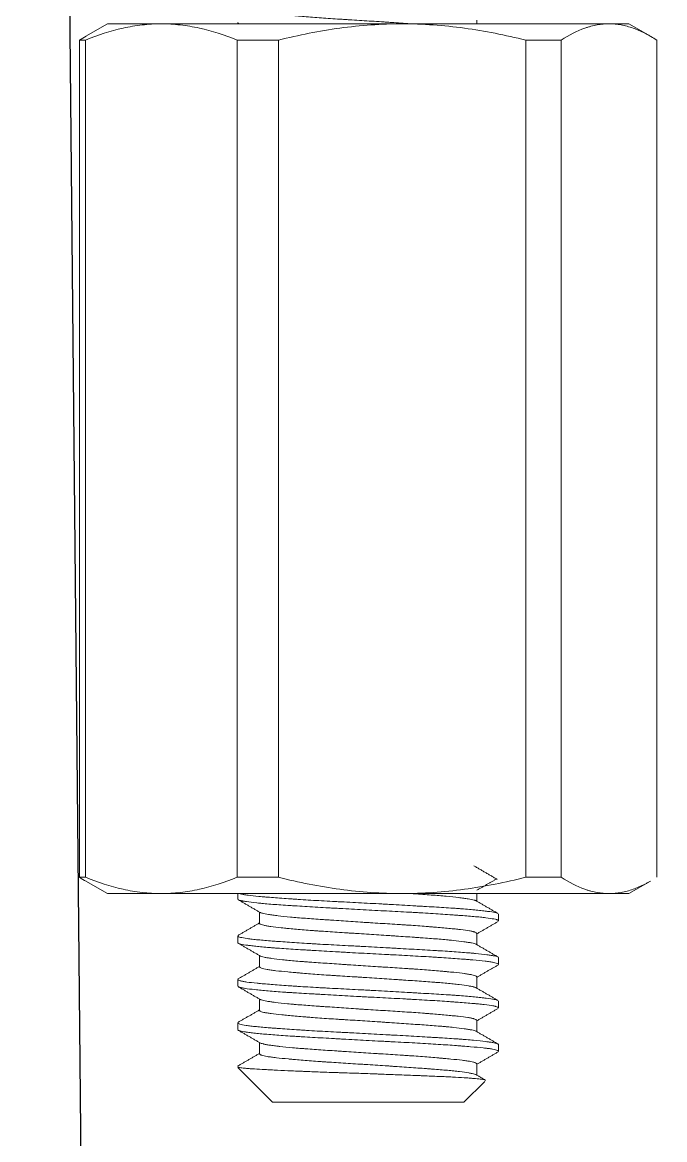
# Model space of a CAD drawing. Header units: millimetres. Extents: x 5401 to 6241, y 1473 to 2067.
# Drawn here: x 5780.63 to 5795.41, y 1649.58 to 1675.27 of the extents above; entities that cross this region are included whole.
import ezdxf

# ---------------------------------------------------------------- set-up
doc = ezdxf.new("R2010")
doc.units = ezdxf.units.MM
doc.layers.add('DIM', color=3, linetype='Continuous')
doc.styles.get("Standard").update_dxf_attribs({"font": 'arial.ttf'})
doc.dimstyles.new('사본 ISO-25', dxfattribs={"dimtxt": 7, "dimasz": 7, "dimexe": 2.1, "dimexo": 2.1, "dimgap": 2, "dimtad": 1, "dimtih": 1, "dimtoh": 1, "dimdec": 1, "dimdsep": 46, "dimtxsty": 'Standard', "dimcen": 0, "dimclrd": 3, "dimclre": 3, "dimclrt": 4, "dimazin": 2, "dimtp": 0.1, "dimtm": 0.1, "dimtfac": 0.714286, "dimtdec": 1, "dimtmove": 0, "dimatfit": 3, "dimfxl": 1, "dimarcsym": 0})

msp = doc.modelspace()

# ---------------------------------------------------------------- linework, layer by layer
at = {"color": 7, "linetype": 'Continuous', "lineweight": 18}
for p, q in [((5782.094, 1674.951), (5782.59, 1675.237)), ((5794.59, 1675.237), (5782.59, 1675.237)), ((5785.59, 1675.237), (5785.59, 1675.264)), ((5791.09, 1675.32), (5791.09, 1675.237)), ((5794.59, 1675.237), (5795.085, 1674.951)), ((5781.949, 1655.612), (5781.949, 1674.861)), ((5781.949, 1674.861), (5782.083, 1674.861)), ((5782.083, 1655.612), (5782.083, 1674.861)), ((5785.573, 1655.612), (5785.573, 1674.861)), ((5785.573, 1674.861), (5786.527, 1674.861)), ((5786.527, 1655.612), (5786.527, 1674.861)), ((5792.214, 1674.861), (5793.034, 1674.861)), ((5792.214, 1655.612), (5792.214, 1674.861)), ((5793.034, 1655.612), (5793.034, 1674.861)), ((5795.23, 1655.612), (5795.23, 1674.861)), ((5781.949, 1655.612), (5782.083, 1655.612)), ((5785.573, 1655.612), (5786.527, 1655.612)), ((5792.214, 1655.612), (5793.034, 1655.612)), ((5782.59, 1655.237), (5782.094, 1655.523)), ((5795.085, 1655.523), (5794.59, 1655.237)), ((5783.828, 1655.237), (5782.59, 1655.237)), ((5789.371, 1655.237), (5783.828, 1655.237)), ((5785.59, 1655.109), (5785.59, 1655.237)), ((5794.132, 1655.237), (5789.371, 1655.237)), ((5791.09, 1655.237), (5791.09, 1655.062)), ((5794.132, 1655.237), (5794.59, 1655.237)), ((5786.09, 1654.553), (5786.09, 1654.811)), ((5791.59, 1654.764), (5791.59, 1654.609)), ((5785.59, 1654.109), (5785.59, 1654.264)), ((5791.09, 1654.32), (5791.09, 1654.062)), ((5786.09, 1653.553), (5786.09, 1653.811)), ((5791.59, 1653.765), (5791.59, 1653.609)), ((5791.09, 1653.321), (5791.09, 1653.062)), ((5785.59, 1653.109), (5785.59, 1653.264)), ((5786.09, 1652.554), (5786.09, 1652.812)), ((5791.59, 1652.764), (5791.59, 1652.609)), ((5791.09, 1652.32), (5791.09, 1652.062)), ((5785.59, 1652.109), (5785.59, 1652.265)), ((5786.09, 1651.553), (5786.09, 1651.811)), ((5791.59, 1651.765), (5791.59, 1651.609)), ((5791.09, 1651.321), (5791.09, 1651.062)), ((5786.39, 1650.437), (5785.59, 1651.237)), ((5785.59, 1651.237), (5785.633, 1651.237)), ((5791.272, 1650.919), (5790.79, 1650.437)), ((5788.59, 1650.437), (5786.39, 1650.437)), ((5790.79, 1650.437), (5788.59, 1650.437))]:
    msp.add_line(p, q, dxfattribs=at)
for points, knots in [([(5789.6, 1675.236), (5789.585, 1675.237), (5789.571, 1675.238), (5789.417, 1675.248), (5789.273, 1675.258), (5789.087, 1675.271), (5789.049, 1675.273), (5788.974, 1675.278), (5788.936, 1675.281), (5788.823, 1675.288), (5788.747, 1675.293), (5788.52, 1675.308), (5788.369, 1675.317), (5788.18, 1675.329), (5788.142, 1675.331), (5788.067, 1675.336), (5788.03, 1675.338), (5787.92, 1675.345), (5787.774, 1675.355), (5787.634, 1675.364), (5787.495, 1675.374), (5787.427, 1675.379), (5787.227, 1675.394), (5787.103, 1675.404), (5786.929, 1675.419), (5786.873, 1675.424), (5786.792, 1675.431), (5786.766, 1675.433), (5786.715, 1675.438), (5786.69, 1675.441), (5786.568, 1675.452), (5786.482, 1675.461), (5786.371, 1675.476), (5786.329, 1675.481), (5786.291, 1675.487), (5786.276, 1675.49), (5786.269, 1675.491), (5786.248, 1675.495), (5786.235, 1675.497), (5786.174, 1675.51), (5786.138, 1675.52), (5786.105, 1675.535), (5786.098, 1675.54), (5786.092, 1675.546), (5786.092, 1675.547), (5786.09, 1675.55), (5786.09, 1675.551), (5786.09, 1675.552), (5786.09, 1675.553), (5786.09, 1675.553)], [0, 0, 0, 0, 0.009559, 0.009559, 0.101471, 0.101471, 0.124448, 0.124448, 0.147426, 0.147426, 0.193382, 0.193382, 0.285294, 0.285294, 0.308272, 0.308272, 0.33125, 0.33125, 0.377206, 0.423162, 0.423162, 0.469118, 0.469118, 0.561029, 0.561029, 0.606985, 0.606985, 0.629963, 0.629963, 0.652941, 0.652941, 0.744853, 0.744853, 0.790809, 0.802298, 0.802298, 0.813787, 0.813787, 0.836765, 0.836765, 0.928676, 0.928676, 0.974632, 0.974632, 0.986121, 0.986121, 0.99761, 0.99761, 1, 1, 1, 1]), ([(5782.083, 1674.861), (5782.371, 1674.979), (5782.66, 1675.074), (5783.096, 1675.17), (5783.242, 1675.195), (5783.534, 1675.228), (5783.681, 1675.237), (5783.828, 1675.237)], [0, 0, 0, 0, 0.5, 0.5, 0.75, 0.75, 1, 1, 1, 1]), ([(5783.828, 1675.237), (5783.974, 1675.237), (5784.121, 1675.228), (5784.415, 1675.195), (5784.562, 1675.17), (5784.999, 1675.073), (5785.287, 1674.979), (5785.573, 1674.861)], [0, 0, 0, 0, 0.25, 0.25, 0.5, 0.5, 1, 1, 1, 1]), ([(5785.634, 1675.236), (5785.62, 1675.241), (5785.598, 1675.251), (5785.59, 1675.26), (5785.59, 1675.265)], [0, 0, 0, 0, 0.483333, 1, 1, 1, 1]), ([(5786.527, 1674.861), (5786.996, 1674.979), (5787.467, 1675.074), (5788.177, 1675.17), (5788.415, 1675.195), (5788.891, 1675.228), (5789.131, 1675.237), (5789.371, 1675.237)], [0, 0, 0, 0, 0.5, 0.5, 0.75, 0.75, 1, 1, 1, 1]), ([(5789.371, 1675.237), (5789.609, 1675.237), (5789.848, 1675.228), (5790.327, 1675.195), (5790.566, 1675.17), (5791.278, 1675.073), (5791.748, 1674.979), (5792.214, 1674.861)], [0, 0, 0, 0, 0.25, 0.25, 0.5, 0.5, 1, 1, 1, 1]), ([(5794.132, 1675.237), (5794.04, 1675.237), (5793.948, 1675.228), (5793.809, 1675.203), (5793.763, 1675.193), (5793.693, 1675.174), (5793.67, 1675.168), (5793.624, 1675.153), (5793.416, 1675.084), (5793.212, 1674.978), (5793.034, 1674.861)], [0, 0, 0, 0, 0.25, 0.25, 0.375, 0.375, 0.4375, 0.4375, 0.5, 1, 1, 1, 1]), ([(5794.132, 1675.237), (5794.224, 1675.237), (5794.316, 1675.228), (5794.5, 1675.195), (5794.592, 1675.171), (5794.775, 1675.106), (5794.867, 1675.066), (5794.981, 1675.008), (5795.004, 1674.996), (5795.05, 1674.971), (5795.118, 1674.933), (5795.186, 1674.891), (5795.23, 1674.861)], [0, 0, 0, 0, 0.25, 0.25, 0.5, 0.5, 0.75, 0.75, 0.8125, 0.8125, 0.875, 1, 1, 1, 1]), ([(5782.083, 1655.612), (5782.371, 1655.494), (5782.66, 1655.4), (5783.096, 1655.303), (5783.242, 1655.278), (5783.534, 1655.245), (5783.681, 1655.237), (5783.828, 1655.237)], [0, 0, 0, 0, 0.5, 0.5, 0.75, 0.75, 1, 1, 1, 1]), ([(5783.828, 1655.237), (5783.974, 1655.237), (5784.121, 1655.245), (5784.415, 1655.279), (5784.562, 1655.303), (5784.999, 1655.4), (5785.287, 1655.495), (5785.573, 1655.612)], [0, 0, 0, 0, 0.25, 0.25, 0.5, 0.5, 1, 1, 1, 1]), ([(5786.527, 1655.612), (5786.996, 1655.494), (5787.467, 1655.4), (5788.177, 1655.303), (5788.415, 1655.278), (5788.891, 1655.245), (5789.131, 1655.237), (5789.371, 1655.237)], [0, 0, 0, 0, 0.5, 0.5, 0.75, 0.75, 1, 1, 1, 1]), ([(5789.371, 1655.237), (5789.609, 1655.237), (5789.848, 1655.245), (5790.327, 1655.279), (5790.566, 1655.303), (5791.278, 1655.4), (5791.748, 1655.495), (5792.214, 1655.612)], [0, 0, 0, 0, 0.25, 0.25, 0.5, 0.5, 1, 1, 1, 1]), ([(5794.132, 1655.237), (5794.04, 1655.237), (5793.948, 1655.245), (5793.809, 1655.27), (5793.763, 1655.281), (5793.693, 1655.299), (5793.67, 1655.306), (5793.624, 1655.32), (5793.416, 1655.389), (5793.212, 1655.496), (5793.034, 1655.612)], [0, 0, 0, 0, 0.25, 0.25, 0.375, 0.375, 0.4375, 0.4375, 0.5, 1, 1, 1, 1]), ([(5794.132, 1655.237), (5794.224, 1655.237), (5794.316, 1655.245), (5794.5, 1655.278), (5794.592, 1655.303), (5794.775, 1655.367), (5794.867, 1655.407), (5794.981, 1655.465), (5795.004, 1655.478), (5795.043, 1655.499), (5795.06, 1655.508), (5795.077, 1655.518)], [0, 0, 0, 0, 0.291365, 0.291365, 0.582729, 0.582729, 0.874094, 0.874094, 0.946935, 0.946935, 1, 1, 1, 1]), ([(5785.602, 1655.095), (5785.611, 1655.089), (5785.625, 1655.084), (5785.652, 1655.077), (5785.666, 1655.074), (5785.682, 1655.07), (5785.694, 1655.068), (5785.7, 1655.067), (5785.731, 1655.061), (5785.76, 1655.057), (5785.856, 1655.043), (5785.935, 1655.033), (5786.052, 1655.021), (5786.076, 1655.018), (5786.114, 1655.014), (5786.127, 1655.013), (5786.153, 1655.011), (5786.219, 1655.004), (5786.289, 1654.998), (5786.408, 1654.988), (5786.47, 1654.984), (5786.6, 1654.974), (5786.668, 1654.97), (5786.774, 1654.963), (5786.81, 1654.961), (5786.884, 1654.956), (5786.921, 1654.954), (5787.034, 1654.947), (5787.111, 1654.942), (5787.348, 1654.929), (5787.512, 1654.919), (5787.727, 1654.907), (5787.771, 1654.904), (5787.858, 1654.899), (5787.901, 1654.897), (5788.032, 1654.889), (5788.208, 1654.879), (5788.386, 1654.87), (5788.565, 1654.86), (5788.654, 1654.855), (5788.925, 1654.841), (5789.102, 1654.832), (5789.363, 1654.819), (5789.448, 1654.814), (5789.576, 1654.807), (5789.618, 1654.805), (5789.702, 1654.8), (5789.744, 1654.798), (5789.951, 1654.786), (5790.108, 1654.776), (5790.33, 1654.761), (5790.402, 1654.756), (5790.507, 1654.749), (5790.541, 1654.746), (5790.609, 1654.742), (5790.642, 1654.739), (5790.804, 1654.727), (5790.92, 1654.718), (5791.077, 1654.704), (5791.126, 1654.7), (5791.195, 1654.693), (5791.217, 1654.691), (5791.259, 1654.686), (5791.279, 1654.684), (5791.376, 1654.672), (5791.438, 1654.662), (5791.508, 1654.648), (5791.528, 1654.643), (5791.547, 1654.636), (5791.551, 1654.635), (5791.558, 1654.633), (5791.568, 1654.629), (5791.575, 1654.625), (5791.586, 1654.618), (5791.589, 1654.613), (5791.59, 1654.609)], [0, 0, 0, 0, 0.032895, 0.032895, 0.04758, 0.054922, 0.054922, 0.062265, 0.062265, 0.091635, 0.091635, 0.150376, 0.150376, 0.165061, 0.165061, 0.172404, 0.172404, 0.179746, 0.209116, 0.209116, 0.238487, 0.238487, 0.267857, 0.267857, 0.282542, 0.282542, 0.297227, 0.297227, 0.326598, 0.326598, 0.385338, 0.385338, 0.400023, 0.400023, 0.414709, 0.414709, 0.444079, 0.473449, 0.473449, 0.50282, 0.50282, 0.56156, 0.56156, 0.590931, 0.590931, 0.605616, 0.605616, 0.620301, 0.620301, 0.679041, 0.679041, 0.708412, 0.708412, 0.723097, 0.723097, 0.737782, 0.737782, 0.796523, 0.796523, 0.825893, 0.825893, 0.840578, 0.840578, 0.855263, 0.855263, 0.914004, 0.914004, 0.943374, 0.943374, 0.950717, 0.950717, 0.958059, 0.972745, 0.972745, 1, 1, 1, 1]), ([(5791.573, 1654.781), (5791.569, 1654.783), (5791.564, 1654.785), (5791.545, 1654.792), (5791.529, 1654.796), (5791.466, 1654.81), (5791.41, 1654.819), (5791.32, 1654.831), (5791.301, 1654.833), (5791.261, 1654.838), (5791.24, 1654.841), (5791.175, 1654.848), (5791.128, 1654.853), (5790.979, 1654.868), (5790.866, 1654.878), (5790.709, 1654.89), (5790.677, 1654.892), (5790.611, 1654.897), (5790.578, 1654.899), (5790.476, 1654.906), (5790.406, 1654.911), (5790.188, 1654.924), (5790.034, 1654.933), (5789.829, 1654.945), (5789.788, 1654.947), (5789.705, 1654.952), (5789.663, 1654.955), (5789.537, 1654.962), (5789.367, 1654.972), (5789.193, 1654.981), (5789.061, 1654.989), (5789.016, 1654.991), (5788.927, 1654.997), (5788.882, 1654.999), (5788.747, 1655.007), (5788.658, 1655.011), (5788.479, 1655.021), (5788.301, 1655.03), (5788.124, 1655.039), (5787.991, 1655.046), (5787.947, 1655.048), (5787.881, 1655.051), (5787.859, 1655.053), (5787.816, 1655.055), (5787.794, 1655.056), (5787.599, 1655.066), (5787.433, 1655.076), (5787.192, 1655.09), (5787.113, 1655.095), (5787.017, 1655.101), (5786.998, 1655.102), (5786.96, 1655.105), (5786.941, 1655.106), (5786.885, 1655.11), (5786.848, 1655.112), (5786.667, 1655.125), (5786.534, 1655.135), (5786.349, 1655.149), (5786.291, 1655.153), (5786.221, 1655.159), (5786.207, 1655.16), (5786.18, 1655.162), (5786.14, 1655.166), (5786.102, 1655.169), (5785.979, 1655.181), (5785.896, 1655.19), (5785.809, 1655.202), (5785.784, 1655.205), (5785.761, 1655.209), (5785.746, 1655.211), (5785.739, 1655.212), (5785.705, 1655.219), (5785.681, 1655.224), (5785.651, 1655.231), (5785.641, 1655.234), (5785.632, 1655.237)], [0, 0, 0, 0, 0.01325, 0.01325, 0.0445, 0.0445, 0.107, 0.107, 0.122625, 0.122625, 0.13825, 0.13825, 0.1695, 0.1695, 0.232, 0.232, 0.247625, 0.247625, 0.26325, 0.26325, 0.2945, 0.2945, 0.357, 0.357, 0.372625, 0.372625, 0.38825, 0.38825, 0.4195, 0.45075, 0.45075, 0.466375, 0.466375, 0.482, 0.482, 0.51325, 0.51325, 0.5445, 0.57575, 0.57575, 0.591375, 0.591375, 0.599187, 0.599187, 0.607, 0.607, 0.6695, 0.6695, 0.70075, 0.70075, 0.708562, 0.708562, 0.716375, 0.716375, 0.732, 0.732, 0.7945, 0.7945, 0.82575, 0.82575, 0.833562, 0.833562, 0.841375, 0.857, 0.857, 0.9195, 0.9195, 0.935125, 0.942938, 0.942938, 0.95075, 0.95075, 0.982, 0.982, 1, 1, 1, 1]), ([(5791.07, 1655.073), (5791.069, 1655.074), (5791.069, 1655.074), (5791.063, 1655.076), (5791.057, 1655.079), (5791.047, 1655.082), (5791.044, 1655.083), (5791.036, 1655.086), (5791.032, 1655.087), (5790.994, 1655.097), (5790.947, 1655.107), (5790.858, 1655.121), (5790.825, 1655.126), (5790.77, 1655.133), (5790.751, 1655.136), (5790.712, 1655.141), (5790.691, 1655.143), (5790.586, 1655.156), (5790.491, 1655.166), (5790.333, 1655.181), (5790.278, 1655.185), (5790.162, 1655.195), (5790.102, 1655.2), (5789.916, 1655.213), (5789.786, 1655.223), (5789.614, 1655.235), (5789.579, 1655.237), (5789.537, 1655.24), (5789.53, 1655.24), (5789.524, 1655.241)], [0, 0, 0, 0, 0.004806, 0.004806, 0.047732, 0.047732, 0.069195, 0.069195, 0.090658, 0.090658, 0.262362, 0.262362, 0.348213, 0.348213, 0.391139, 0.391139, 0.434065, 0.434065, 0.605769, 0.605769, 0.69162, 0.69162, 0.777472, 0.777472, 0.949176, 0.949176, 0.992102, 0.992102, 1, 1, 1, 1]), ([(5786.104, 1654.803), (5786.107, 1654.801), (5786.11, 1654.8), (5786.119, 1654.796), (5786.125, 1654.794), (5786.139, 1654.789), (5786.147, 1654.787), (5786.19, 1654.775), (5786.238, 1654.766), (5786.328, 1654.751), (5786.361, 1654.747), (5786.416, 1654.739), (5786.435, 1654.737), (5786.475, 1654.732), (5786.495, 1654.729), (5786.601, 1654.717), (5786.696, 1654.707), (5786.855, 1654.692), (5786.91, 1654.687), (5787.026, 1654.678), (5787.086, 1654.673), (5787.271, 1654.659), (5787.402, 1654.65), (5787.573, 1654.638), (5787.608, 1654.636), (5787.678, 1654.631), (5787.714, 1654.629), (5787.822, 1654.621), (5787.894, 1654.616), (5788.113, 1654.601), (5788.261, 1654.591), (5788.451, 1654.579), (5788.489, 1654.576), (5788.565, 1654.571), (5788.603, 1654.569), (5788.717, 1654.562), (5788.792, 1654.557), (5789.017, 1654.543), (5789.164, 1654.534), (5789.347, 1654.522), (5789.383, 1654.52), (5789.455, 1654.515), (5789.49, 1654.513), (5789.595, 1654.506), (5789.733, 1654.496), (5789.863, 1654.486), (5789.959, 1654.479), (5790.006, 1654.475), (5790.053, 1654.471), (5790.083, 1654.469), (5790.099, 1654.468), (5790.174, 1654.461), (5790.232, 1654.456), (5790.343, 1654.447), (5790.396, 1654.442), (5790.497, 1654.432), (5790.545, 1654.428), (5790.613, 1654.421), (5790.635, 1654.418), (5790.667, 1654.415), (5790.678, 1654.414), (5790.698, 1654.411), (5790.708, 1654.41), (5790.798, 1654.4), (5790.865, 1654.39), (5790.947, 1654.376), (5790.977, 1654.37), (5791.003, 1654.363), (5791.012, 1654.361), (5791.017, 1654.36), (5791.03, 1654.356), (5791.038, 1654.353), (5791.074, 1654.341), (5791.088, 1654.331), (5791.09, 1654.321), (5791.09, 1654.32), (5791.09, 1654.32)], [0, 0, 0, 0, 0.010297, 0.010297, 0.025264, 0.025264, 0.04023, 0.04023, 0.100096, 0.100096, 0.130029, 0.130029, 0.144995, 0.144995, 0.159962, 0.159962, 0.219828, 0.219828, 0.249761, 0.249761, 0.279694, 0.279694, 0.339559, 0.339559, 0.354526, 0.354526, 0.369492, 0.369492, 0.399425, 0.399425, 0.459291, 0.459291, 0.474258, 0.474258, 0.489224, 0.489224, 0.519157, 0.519157, 0.579023, 0.579023, 0.593989, 0.593989, 0.608956, 0.608956, 0.638889, 0.668822, 0.668822, 0.683788, 0.691271, 0.691271, 0.698755, 0.698755, 0.728688, 0.728688, 0.758621, 0.758621, 0.788553, 0.788553, 0.80352, 0.80352, 0.811003, 0.811003, 0.818486, 0.818486, 0.878352, 0.878352, 0.908285, 0.915768, 0.915768, 0.923252, 0.923252, 0.938218, 0.938218, 0.998084, 0.998084, 1, 1, 1, 1]), ([(5791.079, 1654.068), (5791.076, 1654.07), (5791.073, 1654.072), (5791.05, 1654.083), (5791.017, 1654.092), (5790.959, 1654.104), (5790.947, 1654.106), (5790.92, 1654.111), (5790.906, 1654.113), (5790.861, 1654.121), (5790.828, 1654.125), (5790.721, 1654.14), (5790.638, 1654.15), (5790.519, 1654.163), (5790.495, 1654.165), (5790.444, 1654.17), (5790.418, 1654.173), (5790.339, 1654.18), (5790.284, 1654.185), (5790.113, 1654.199), (5789.99, 1654.208), (5789.825, 1654.22), (5789.791, 1654.222), (5789.724, 1654.227), (5789.69, 1654.229), (5789.587, 1654.237), (5789.447, 1654.246), (5789.303, 1654.256), (5789.193, 1654.264), (5789.156, 1654.266), (5789.082, 1654.271), (5789.044, 1654.274), (5788.855, 1654.286), (5788.704, 1654.296), (5788.477, 1654.311), (5788.402, 1654.315), (5788.288, 1654.322), (5788.251, 1654.325), (5788.194, 1654.328), (5788.175, 1654.329), (5788.137, 1654.332), (5788.118, 1654.333), (5787.95, 1654.343), (5787.805, 1654.353), (5787.594, 1654.367), (5787.508, 1654.373), (5787.423, 1654.379), (5787.389, 1654.382), (5787.373, 1654.383), (5787.323, 1654.387), (5787.29, 1654.389), (5787.129, 1654.402), (5787.009, 1654.412), (5786.842, 1654.426), (5786.788, 1654.431), (5786.724, 1654.437), (5786.711, 1654.438), (5786.686, 1654.441), (5786.649, 1654.444), (5786.614, 1654.448), (5786.5, 1654.46), (5786.421, 1654.469), (5786.336, 1654.481), (5786.32, 1654.483), (5786.289, 1654.488), (5786.274, 1654.49), (5786.232, 1654.498), (5786.208, 1654.503), (5786.145, 1654.517), (5786.117, 1654.528), (5786.098, 1654.54), (5786.095, 1654.543), (5786.091, 1654.548), (5786.09, 1654.55), (5786.09, 1654.553), (5786.09, 1654.554), (5786.09, 1654.554)], [0, 0, 0, 0, 0.010994, 0.010994, 0.070745, 0.070745, 0.085683, 0.085683, 0.100621, 0.100621, 0.130497, 0.130497, 0.190248, 0.190248, 0.205186, 0.205186, 0.220124, 0.220124, 0.25, 0.25, 0.309751, 0.309751, 0.324689, 0.324689, 0.339627, 0.339627, 0.369502, 0.399378, 0.399378, 0.414316, 0.414316, 0.429254, 0.429254, 0.489005, 0.489005, 0.518881, 0.518881, 0.533819, 0.533819, 0.541288, 0.541288, 0.548757, 0.548757, 0.608508, 0.608508, 0.638384, 0.645853, 0.645853, 0.653322, 0.653322, 0.66826, 0.66826, 0.728011, 0.728011, 0.757887, 0.757887, 0.765356, 0.765356, 0.772825, 0.787763, 0.787763, 0.847514, 0.847514, 0.862452, 0.862452, 0.87739, 0.87739, 0.907265, 0.907265, 0.967017, 0.967017, 0.981955, 0.981955, 0.996893, 0.996893, 1, 1, 1, 1]), ([(5791.579, 1653.778), (5791.566, 1653.786), (5791.539, 1653.794), (5791.489, 1653.805), (5791.471, 1653.808), (5791.451, 1653.812), (5791.437, 1653.814), (5791.429, 1653.815), (5791.392, 1653.821), (5791.359, 1653.826), (5791.248, 1653.84), (5791.16, 1653.85), (5791.033, 1653.862), (5791.006, 1653.865), (5790.966, 1653.869), (5790.952, 1653.87), (5790.924, 1653.872), (5790.852, 1653.878), (5790.777, 1653.885), (5790.588, 1653.899), (5790.451, 1653.908), (5790.285, 1653.918), (5790.266, 1653.919), (5790.229, 1653.921), (5790.21, 1653.923), (5790.153, 1653.926), (5790.114, 1653.928), (5789.997, 1653.935), (5789.917, 1653.94), (5789.674, 1653.954), (5789.506, 1653.964), (5789.309, 1653.975), (5789.287, 1653.976), (5789.243, 1653.979), (5789.177, 1653.982), (5789.111, 1653.986), (5788.978, 1653.994), (5788.889, 1653.999), (5788.712, 1654.008), (5788.622, 1654.013), (5788.488, 1654.02), (5788.421, 1654.024), (5788.354, 1654.027), (5788.309, 1654.03), (5788.286, 1654.031), (5788.084, 1654.041), (5787.909, 1654.05), (5787.652, 1654.064), (5787.568, 1654.068), (5787.443, 1654.075), (5787.401, 1654.078), (5787.319, 1654.082), (5787.278, 1654.085), (5787.077, 1654.097), (5786.926, 1654.107), (5786.712, 1654.122), (5786.643, 1654.127), (5786.543, 1654.134), (5786.51, 1654.136), (5786.446, 1654.141), (5786.415, 1654.144), (5786.263, 1654.155), (5786.154, 1654.164), (5786.01, 1654.178), (5785.966, 1654.182), (5785.903, 1654.189), (5785.884, 1654.192), (5785.846, 1654.196), (5785.828, 1654.199), (5785.744, 1654.211), (5785.691, 1654.221), (5785.636, 1654.236), (5785.621, 1654.241), (5785.6, 1654.251), (5785.593, 1654.256), (5785.59, 1654.262), (5785.59, 1654.264), (5785.59, 1654.265)], [0, 0, 0, 0, 0.05337, 0.05337, 0.068, 0.075315, 0.075315, 0.082631, 0.082631, 0.111891, 0.111891, 0.170411, 0.170411, 0.185042, 0.185042, 0.192357, 0.192357, 0.199672, 0.228932, 0.228932, 0.287453, 0.287453, 0.294768, 0.294768, 0.302083, 0.302083, 0.316713, 0.316713, 0.345973, 0.345973, 0.404494, 0.404494, 0.411809, 0.411809, 0.419124, 0.433754, 0.433754, 0.463014, 0.463014, 0.492275, 0.492275, 0.506905, 0.51422, 0.51422, 0.521535, 0.521535, 0.580055, 0.580055, 0.609316, 0.609316, 0.623946, 0.623946, 0.638576, 0.638576, 0.697097, 0.697097, 0.726357, 0.726357, 0.740987, 0.740987, 0.755617, 0.755617, 0.814138, 0.814138, 0.843398, 0.843398, 0.858028, 0.858028, 0.872658, 0.872658, 0.931179, 0.931179, 0.960439, 0.960439, 0.9897, 0.9897, 1, 1, 1, 1]), ([(5785.59, 1654.109), (5785.59, 1654.107), (5785.59, 1654.104), (5785.594, 1654.1), (5785.597, 1654.097), (5785.608, 1654.091), (5785.62, 1654.086), (5785.667, 1654.073), (5785.713, 1654.064), (5785.791, 1654.052), (5785.808, 1654.05), (5785.834, 1654.046), (5785.843, 1654.045), (5785.861, 1654.042), (5785.909, 1654.036), (5785.961, 1654.03), (5786.097, 1654.016), (5786.201, 1654.006), (5786.333, 1653.995), (5786.348, 1653.993), (5786.378, 1653.991), (5786.394, 1653.99), (5786.44, 1653.986), (5786.472, 1653.984), (5786.569, 1653.977), (5786.635, 1653.972), (5786.844, 1653.958), (5786.992, 1653.949), (5787.17, 1653.939), (5787.19, 1653.938), (5787.23, 1653.935), (5787.29, 1653.932), (5787.352, 1653.928), (5787.475, 1653.921), (5787.641, 1653.912), (5787.813, 1653.902), (5787.943, 1653.894), (5788.009, 1653.891), (5788.076, 1653.887), (5788.12, 1653.884), (5788.143, 1653.883), (5788.254, 1653.877), (5788.344, 1653.872), (5788.522, 1653.862), (5788.611, 1653.857), (5788.789, 1653.848), (5788.878, 1653.844), (5789.012, 1653.837), (5789.056, 1653.834), (5789.123, 1653.831), (5789.145, 1653.83), (5789.189, 1653.828), (5789.211, 1653.827), (5789.409, 1653.816), (5789.579, 1653.807), (5789.826, 1653.793), (5789.907, 1653.788), (5790.007, 1653.782), (5790.027, 1653.781), (5790.066, 1653.779), (5790.086, 1653.777), (5790.144, 1653.774), (5790.182, 1653.771), (5790.371, 1653.759), (5790.511, 1653.749), (5790.707, 1653.734), (5790.769, 1653.73), (5790.859, 1653.723), (5790.888, 1653.72), (5790.945, 1653.716), (5790.973, 1653.713), (5791.106, 1653.702), (5791.199, 1653.693), (5791.318, 1653.679), (5791.354, 1653.674), (5791.42, 1653.665), (5791.448, 1653.66), (5791.522, 1653.645), (5791.556, 1653.635), (5791.579, 1653.623), (5791.582, 1653.62), (5791.587, 1653.615), (5791.589, 1653.613), (5791.59, 1653.61), (5791.59, 1653.61), (5791.59, 1653.609)], [0, 0, 0, 0, 0.014256, 0.014256, 0.028513, 0.028513, 0.057026, 0.057026, 0.114051, 0.114051, 0.128307, 0.128307, 0.135436, 0.135436, 0.142564, 0.171077, 0.171077, 0.228102, 0.228102, 0.23523, 0.23523, 0.242359, 0.242359, 0.256615, 0.256615, 0.285128, 0.285128, 0.342153, 0.342153, 0.349281, 0.349281, 0.35641, 0.370666, 0.370666, 0.399179, 0.427691, 0.427691, 0.441948, 0.449076, 0.449076, 0.456204, 0.456204, 0.484717, 0.484717, 0.51323, 0.51323, 0.541743, 0.541743, 0.555999, 0.555999, 0.563127, 0.563127, 0.570255, 0.570255, 0.627281, 0.627281, 0.655794, 0.655794, 0.662922, 0.662922, 0.67005, 0.67005, 0.684306, 0.684306, 0.741332, 0.741332, 0.769845, 0.769845, 0.784101, 0.784101, 0.798357, 0.798357, 0.855383, 0.855383, 0.883896, 0.883896, 0.912408, 0.912408, 0.969434, 0.969434, 0.98369, 0.98369, 0.997947, 0.997947, 1, 1, 1, 1]), ([(5791.07, 1653.073), (5791.061, 1653.078), (5791.048, 1653.082), (5791.024, 1653.089), (5791.015, 1653.091), (5790.995, 1653.096), (5790.985, 1653.098), (5790.95, 1653.106), (5790.924, 1653.11), (5790.837, 1653.125), (5790.766, 1653.134), (5790.661, 1653.147), (5790.639, 1653.15), (5790.595, 1653.155), (5790.572, 1653.157), (5790.501, 1653.165), (5790.451, 1653.17), (5790.347, 1653.179), (5790.292, 1653.184), (5790.207, 1653.191), (5790.177, 1653.194), (5790.118, 1653.198), (5790.087, 1653.201), (5789.932, 1653.212), (5789.802, 1653.222), (5789.597, 1653.236), (5789.527, 1653.241), (5789.42, 1653.248), (5789.384, 1653.25), (5789.311, 1653.255), (5789.274, 1653.258), (5789.091, 1653.271), (5788.942, 1653.281), (5788.715, 1653.296), (5788.639, 1653.301), (5788.525, 1653.308), (5788.486, 1653.31), (5788.41, 1653.315), (5788.372, 1653.317), (5788.183, 1653.329), (5788.035, 1653.338), (5787.853, 1653.35), (5787.799, 1653.353), (5787.745, 1653.357), (5787.709, 1653.359), (5787.691, 1653.36), (5787.602, 1653.366), (5787.532, 1653.371), (5787.329, 1653.386), (5787.201, 1653.396), (5787.05, 1653.408), (5787.02, 1653.411), (5786.976, 1653.415), (5786.961, 1653.416), (5786.932, 1653.419), (5786.918, 1653.42), (5786.848, 1653.426), (5786.794, 1653.431), (5786.641, 1653.445), (5786.55, 1653.454), (5786.448, 1653.466), (5786.429, 1653.468), (5786.391, 1653.473), (5786.374, 1653.475), (5786.322, 1653.482), (5786.291, 1653.487), (5786.208, 1653.502), (5786.166, 1653.512), (5786.122, 1653.527), (5786.11, 1653.532), (5786.095, 1653.542), (5786.091, 1653.547), (5786.09, 1653.553), (5786.09, 1653.554), (5786.09, 1653.554)], [0, 0, 0, 0, 0.02944, 0.02944, 0.044523, 0.044523, 0.059605, 0.059605, 0.089769, 0.089769, 0.150097, 0.150097, 0.165179, 0.165179, 0.180261, 0.180261, 0.210425, 0.210425, 0.240589, 0.240589, 0.255671, 0.255671, 0.270753, 0.270753, 0.331082, 0.331082, 0.361246, 0.361246, 0.376328, 0.376328, 0.39141, 0.39141, 0.451738, 0.451738, 0.481902, 0.481902, 0.496984, 0.496984, 0.512066, 0.512066, 0.572395, 0.572395, 0.587477, 0.595018, 0.595018, 0.602559, 0.602559, 0.632723, 0.632723, 0.693051, 0.693051, 0.708133, 0.708133, 0.715674, 0.715674, 0.723215, 0.723215, 0.753379, 0.753379, 0.813708, 0.813708, 0.82879, 0.82879, 0.843872, 0.843872, 0.874036, 0.874036, 0.934364, 0.934364, 0.964528, 0.964528, 0.994692, 0.994692, 1, 1, 1, 1]), ([(5786.1, 1653.805), (5786.102, 1653.804), (5786.105, 1653.803), (5786.125, 1653.792), (5786.156, 1653.783), (5786.212, 1653.771), (5786.224, 1653.769), (5786.25, 1653.764), (5786.264, 1653.762), (5786.307, 1653.755), (5786.339, 1653.75), (5786.443, 1653.735), (5786.525, 1653.725), (5786.642, 1653.713), (5786.666, 1653.71), (5786.716, 1653.705), (5786.741, 1653.703), (5786.818, 1653.695), (5786.872, 1653.691), (5786.985, 1653.681), (5787.043, 1653.677), (5787.135, 1653.67), (5787.166, 1653.667), (5787.229, 1653.663), (5787.261, 1653.66), (5787.424, 1653.649), (5787.559, 1653.639), (5787.771, 1653.625), (5787.842, 1653.62), (5787.952, 1653.612), (5787.989, 1653.61), (5788.063, 1653.605), (5788.1, 1653.602), (5788.287, 1653.59), (5788.437, 1653.58), (5788.663, 1653.565), (5788.738, 1653.56), (5788.852, 1653.553), (5788.89, 1653.551), (5788.966, 1653.546), (5789.003, 1653.544), (5789.189, 1653.533), (5789.334, 1653.523), (5789.511, 1653.512), (5789.546, 1653.509), (5789.615, 1653.504), (5789.65, 1653.502), (5789.753, 1653.495), (5789.819, 1653.49), (5790.013, 1653.475), (5790.134, 1653.465), (5790.276, 1653.452), (5790.304, 1653.45), (5790.359, 1653.445), (5790.385, 1653.443), (5790.463, 1653.436), (5790.513, 1653.431), (5790.652, 1653.417), (5790.734, 1653.408), (5790.813, 1653.397), (5790.822, 1653.396), (5790.839, 1653.394), (5790.847, 1653.392), (5790.871, 1653.389), (5790.886, 1653.386), (5790.93, 1653.379), (5790.955, 1653.374), (5791.022, 1653.359), (5791.054, 1653.349), (5791.074, 1653.338), (5791.076, 1653.337), (5791.08, 1653.334), (5791.085, 1653.331), (5791.088, 1653.327), (5791.089, 1653.323), (5791.09, 1653.322), (5791.09, 1653.321)], [0, 0, 0, 0, 0.008588, 0.008588, 0.068225, 0.068225, 0.083135, 0.083135, 0.098044, 0.098044, 0.127863, 0.127863, 0.1875, 0.1875, 0.202409, 0.202409, 0.217319, 0.217319, 0.247137, 0.247137, 0.276956, 0.276956, 0.291865, 0.291865, 0.306775, 0.306775, 0.366412, 0.366412, 0.396231, 0.396231, 0.41114, 0.41114, 0.42605, 0.42605, 0.485687, 0.485687, 0.515506, 0.515506, 0.530415, 0.530415, 0.545324, 0.545324, 0.604962, 0.604962, 0.619871, 0.619871, 0.63478, 0.63478, 0.664599, 0.664599, 0.724236, 0.724236, 0.739146, 0.739146, 0.754055, 0.754055, 0.783874, 0.783874, 0.843511, 0.843511, 0.850966, 0.850966, 0.85842, 0.85842, 0.87333, 0.87333, 0.903149, 0.903149, 0.962786, 0.962786, 0.970241, 0.970241, 0.977695, 0.992605, 0.992605, 1, 1, 1, 1]), ([(5791.571, 1652.782), (5791.565, 1652.785), (5791.557, 1652.788), (5791.539, 1652.793), (5791.531, 1652.796), (5791.512, 1652.8), (5791.501, 1652.802), (5791.444, 1652.814), (5791.383, 1652.823), (5791.288, 1652.835), (5791.268, 1652.837), (5791.227, 1652.842), (5791.205, 1652.845), (5791.137, 1652.852), (5791.088, 1652.857), (5790.933, 1652.872), (5790.817, 1652.882), (5790.657, 1652.894), (5790.624, 1652.896), (5790.557, 1652.901), (5790.522, 1652.903), (5790.418, 1652.91), (5790.346, 1652.914), (5790.124, 1652.928), (5789.968, 1652.937), (5789.762, 1652.949), (5789.721, 1652.951), (5789.637, 1652.956), (5789.594, 1652.959), (5789.467, 1652.966), (5789.381, 1652.971), (5789.121, 1652.986), (5788.944, 1652.996), (5788.719, 1653.008), (5788.674, 1653.01), (5788.584, 1653.015), (5788.539, 1653.018), (5788.404, 1653.025), (5788.315, 1653.029), (5788.05, 1653.043), (5787.875, 1653.052), (5787.659, 1653.063), (5787.616, 1653.066), (5787.532, 1653.07), (5787.49, 1653.073), (5787.366, 1653.08), (5787.204, 1653.089), (5787.049, 1653.099), (5786.936, 1653.106), (5786.88, 1653.11), (5786.825, 1653.114), (5786.789, 1653.116), (5786.771, 1653.118), (5786.682, 1653.124), (5786.613, 1653.129), (5786.483, 1653.138), (5786.42, 1653.143), (5786.301, 1653.152), (5786.244, 1653.157), (5786.163, 1653.164), (5786.137, 1653.166), (5786.099, 1653.169), (5786.086, 1653.171), (5786.062, 1653.173), (5786.049, 1653.174), (5785.943, 1653.184), (5785.863, 1653.194), (5785.765, 1653.208), (5785.736, 1653.213), (5785.705, 1653.219), (5785.699, 1653.22), (5785.687, 1653.223), (5785.681, 1653.224), (5785.665, 1653.228), (5785.655, 1653.23), (5785.612, 1653.243), (5785.593, 1653.253), (5785.59, 1653.263), (5785.59, 1653.264), (5785.59, 1653.265)], [0, 0, 0, 0, 0.01914, 0.01914, 0.033908, 0.033908, 0.048677, 0.048677, 0.107751, 0.107751, 0.122519, 0.122519, 0.137287, 0.137287, 0.166824, 0.166824, 0.225898, 0.225898, 0.240666, 0.240666, 0.255435, 0.255435, 0.284972, 0.284972, 0.344045, 0.344045, 0.358814, 0.358814, 0.373582, 0.373582, 0.403119, 0.403119, 0.462193, 0.462193, 0.476961, 0.476961, 0.491729, 0.491729, 0.521266, 0.521266, 0.58034, 0.58034, 0.595108, 0.595108, 0.609877, 0.609877, 0.639414, 0.66895, 0.66895, 0.683719, 0.691103, 0.691103, 0.698487, 0.698487, 0.728024, 0.728024, 0.757561, 0.757561, 0.787098, 0.787098, 0.801866, 0.801866, 0.80925, 0.80925, 0.816635, 0.816635, 0.875708, 0.875708, 0.905245, 0.905245, 0.912629, 0.912629, 0.920014, 0.920014, 0.934782, 0.934782, 0.993856, 0.993856, 1, 1, 1, 1]), ([(5785.606, 1653.093), (5785.611, 1653.09), (5785.619, 1653.087), (5785.635, 1653.082), (5785.643, 1653.079), (5785.662, 1653.075), (5785.672, 1653.073), (5785.705, 1653.066), (5785.731, 1653.061), (5785.82, 1653.047), (5785.894, 1653.038), (5786.006, 1653.026), (5786.029, 1653.023), (5786.077, 1653.018), (5786.102, 1653.016), (5786.179, 1653.008), (5786.287, 1652.998), (5786.408, 1652.988), (5786.535, 1652.979), (5786.601, 1652.974), (5786.705, 1652.967), (5786.74, 1652.965), (5786.812, 1652.961), (5786.848, 1652.958), (5786.959, 1652.952), (5787.11, 1652.942), (5787.269, 1652.933), (5787.391, 1652.926), (5787.433, 1652.924), (5787.516, 1652.919), (5787.558, 1652.917), (5787.771, 1652.904), (5787.944, 1652.894), (5788.209, 1652.879), (5788.297, 1652.874), (5788.432, 1652.867), (5788.477, 1652.865), (5788.544, 1652.861), (5788.567, 1652.86), (5788.612, 1652.857), (5788.635, 1652.856), (5788.837, 1652.846), (5789.014, 1652.837), (5789.276, 1652.823), (5789.363, 1652.819), (5789.471, 1652.813), (5789.492, 1652.812), (5789.535, 1652.809), (5789.557, 1652.808), (5789.621, 1652.805), (5789.663, 1652.802), (5789.871, 1652.791), (5790.03, 1652.781), (5790.257, 1652.766), (5790.331, 1652.761), (5790.421, 1652.755), (5790.439, 1652.754), (5790.474, 1652.751), (5790.526, 1652.748), (5790.577, 1652.744), (5790.676, 1652.737), (5790.739, 1652.732), (5790.86, 1652.723), (5790.917, 1652.718), (5790.999, 1652.711), (5791.039, 1652.708), (5791.077, 1652.704), (5791.102, 1652.702), (5791.114, 1652.701), (5791.174, 1652.695), (5791.219, 1652.691), (5791.341, 1652.677), (5791.408, 1652.667), (5791.473, 1652.655), (5791.485, 1652.652), (5791.502, 1652.649), (5791.507, 1652.647), (5791.517, 1652.645), (5791.542, 1652.639), (5791.574, 1652.627), (5791.586, 1652.618), (5791.589, 1652.611), (5791.59, 1652.61), (5791.59, 1652.609)], [0, 0, 0, 0, 0.018867, 0.018867, 0.033608, 0.033608, 0.048349, 0.048349, 0.07783, 0.07783, 0.136792, 0.136792, 0.151532, 0.151532, 0.166273, 0.166273, 0.195754, 0.225235, 0.225235, 0.254716, 0.254716, 0.269457, 0.269457, 0.284197, 0.284197, 0.313678, 0.34316, 0.34316, 0.3579, 0.3579, 0.372641, 0.372641, 0.431603, 0.431603, 0.461084, 0.461084, 0.475825, 0.475825, 0.483195, 0.483195, 0.490565, 0.490565, 0.549527, 0.549527, 0.579008, 0.579008, 0.586379, 0.586379, 0.593749, 0.593749, 0.608489, 0.608489, 0.667452, 0.667452, 0.696933, 0.696933, 0.704303, 0.704303, 0.711673, 0.726414, 0.726414, 0.755895, 0.755895, 0.785376, 0.785376, 0.800117, 0.807487, 0.807487, 0.814857, 0.814857, 0.844338, 0.844338, 0.9033, 0.9033, 0.918041, 0.918041, 0.925411, 0.925411, 0.932782, 0.962263, 0.991744, 0.991744, 1, 1, 1, 1]), ([(5786.108, 1652.801), (5786.111, 1652.8), (5786.113, 1652.799), (5786.121, 1652.795), (5786.127, 1652.793), (5786.162, 1652.782), (5786.204, 1652.772), (5786.285, 1652.758), (5786.316, 1652.753), (5786.358, 1652.747), (5786.367, 1652.746), (5786.385, 1652.743), (5786.412, 1652.74), (5786.44, 1652.736), (5786.539, 1652.724), (5786.629, 1652.714), (5786.756, 1652.701), (5786.782, 1652.699), (5786.835, 1652.694), (5786.862, 1652.692), (5786.946, 1652.684), (5787.004, 1652.68), (5787.183, 1652.666), (5787.31, 1652.657), (5787.479, 1652.645), (5787.513, 1652.643), (5787.582, 1652.638), (5787.617, 1652.635), (5787.723, 1652.628), (5787.794, 1652.623), (5788.01, 1652.608), (5788.158, 1652.598), (5788.347, 1652.586), (5788.385, 1652.583), (5788.461, 1652.578), (5788.499, 1652.576), (5788.612, 1652.568), (5788.688, 1652.564), (5788.838, 1652.554), (5788.913, 1652.55), (5789.062, 1652.541), (5789.136, 1652.536), (5789.358, 1652.522), (5789.5, 1652.513), (5789.705, 1652.498), (5789.772, 1652.493), (5789.871, 1652.486), (5789.903, 1652.483), (5789.967, 1652.478), (5789.999, 1652.476), (5790.154, 1652.463), (5790.269, 1652.453), (5790.427, 1652.439), (5790.478, 1652.434), (5790.55, 1652.427), (5790.573, 1652.425), (5790.619, 1652.42), (5790.641, 1652.418), (5790.747, 1652.406), (5790.819, 1652.397), (5790.91, 1652.383), (5790.937, 1652.378), (5790.967, 1652.372), (5790.973, 1652.37), (5790.984, 1652.368), (5791.001, 1652.364), (5791.015, 1652.36), (5791.058, 1652.348), (5791.079, 1652.338), (5791.089, 1652.325), (5791.09, 1652.323), (5791.09, 1652.321)], [0, 0, 0, 0, 0.006623, 0.006623, 0.021676, 0.021676, 0.081888, 0.081888, 0.111994, 0.111994, 0.119521, 0.119521, 0.127047, 0.1421, 0.1421, 0.202312, 0.202312, 0.217365, 0.217365, 0.232418, 0.232418, 0.262524, 0.262524, 0.322736, 0.322736, 0.337789, 0.337789, 0.352842, 0.352842, 0.382948, 0.382948, 0.44316, 0.44316, 0.458213, 0.458213, 0.473266, 0.473266, 0.503372, 0.503372, 0.533478, 0.533478, 0.563584, 0.563584, 0.623796, 0.623796, 0.653902, 0.653902, 0.668955, 0.668955, 0.684008, 0.684008, 0.74422, 0.74422, 0.774326, 0.774326, 0.789379, 0.789379, 0.804432, 0.804432, 0.864644, 0.864644, 0.89475, 0.89475, 0.902276, 0.902276, 0.909803, 0.924856, 0.924856, 0.985068, 0.985068, 1, 1, 1, 1]), ([(5791.077, 1652.069), (5791.076, 1652.07), (5791.074, 1652.071), (5791.053, 1652.082), (5791.022, 1652.091), (5790.954, 1652.105), (5790.928, 1652.11), (5790.885, 1652.117), (5790.869, 1652.119), (5790.837, 1652.124), (5790.82, 1652.127), (5790.731, 1652.139), (5790.649, 1652.149), (5790.508, 1652.164), (5790.459, 1652.169), (5790.38, 1652.176), (5790.353, 1652.179), (5790.298, 1652.184), (5790.27, 1652.186), (5790.127, 1652.198), (5790.005, 1652.207), (5789.81, 1652.221), (5789.743, 1652.226), (5789.605, 1652.235), (5789.535, 1652.24), (5789.322, 1652.255), (5789.176, 1652.265), (5788.989, 1652.277), (5788.951, 1652.28), (5788.876, 1652.285), (5788.838, 1652.287), (5788.723, 1652.295), (5788.648, 1652.3), (5788.421, 1652.314), (5788.27, 1652.324), (5788.102, 1652.334), (5788.083, 1652.335), (5788.045, 1652.337), (5788.027, 1652.339), (5787.971, 1652.342), (5787.934, 1652.345), (5787.824, 1652.352), (5787.753, 1652.356), (5787.541, 1652.37), (5787.406, 1652.38), (5787.259, 1652.392), (5787.243, 1652.393), (5787.211, 1652.395), (5787.163, 1652.399), (5787.117, 1652.403), (5787.026, 1652.41), (5786.968, 1652.415), (5786.856, 1652.425), (5786.802, 1652.43), (5786.725, 1652.437), (5786.7, 1652.44), (5786.651, 1652.444), (5786.627, 1652.447), (5786.511, 1652.458), (5786.43, 1652.468), (5786.327, 1652.482), (5786.296, 1652.487), (5786.254, 1652.494), (5786.24, 1652.496), (5786.215, 1652.501), (5786.203, 1652.504), (5786.149, 1652.516), (5786.12, 1652.526), (5786.096, 1652.541), (5786.091, 1652.546), (5786.09, 1652.552), (5786.09, 1652.553), (5786.09, 1652.554)], [0, 0, 0, 0, 0.006704, 0.006704, 0.06657, 0.06657, 0.096503, 0.096503, 0.11147, 0.11147, 0.126436, 0.126436, 0.186302, 0.186302, 0.216235, 0.216235, 0.231202, 0.231202, 0.246168, 0.246168, 0.306034, 0.306034, 0.335967, 0.335967, 0.3659, 0.3659, 0.425766, 0.425766, 0.440732, 0.440732, 0.455699, 0.455699, 0.485632, 0.485632, 0.545497, 0.545497, 0.552981, 0.552981, 0.560464, 0.560464, 0.57543, 0.57543, 0.605363, 0.605363, 0.665229, 0.665229, 0.672712, 0.672712, 0.680196, 0.695162, 0.695162, 0.725095, 0.725095, 0.755028, 0.755028, 0.769994, 0.769994, 0.784961, 0.784961, 0.844827, 0.844827, 0.87476, 0.87476, 0.889726, 0.889726, 0.904693, 0.904693, 0.964559, 0.964559, 0.994491, 0.994491, 1, 1, 1, 1]), ([(5791.59, 1651.765), (5791.59, 1651.765), (5791.59, 1651.765), (5791.59, 1651.768), (5791.589, 1651.77), (5791.584, 1651.775), (5791.581, 1651.777), (5791.56, 1651.788), (5791.528, 1651.797), (5791.457, 1651.811), (5791.429, 1651.816), (5791.389, 1651.821), (5791.381, 1651.823), (5791.364, 1651.825), (5791.355, 1651.826), (5791.329, 1651.83), (5791.31, 1651.832), (5791.212, 1651.844), (5791.121, 1651.854), (5790.963, 1651.869), (5790.907, 1651.874), (5790.833, 1651.88), (5790.817, 1651.881), (5790.787, 1651.884), (5790.741, 1651.887), (5790.693, 1651.891), (5790.531, 1651.903), (5790.392, 1651.912), (5790.205, 1651.923), (5790.148, 1651.926), (5790.09, 1651.93), (5790.05, 1651.932), (5790.031, 1651.933), (5789.931, 1651.939), (5789.85, 1651.944), (5789.604, 1651.958), (5789.434, 1651.968), (5789.216, 1651.98), (5789.172, 1651.983), (5789.105, 1651.986), (5789.083, 1651.988), (5789.038, 1651.99), (5788.927, 1651.997), (5788.815, 1652.003), (5788.637, 1652.012), (5788.548, 1652.017), (5788.369, 1652.027), (5788.28, 1652.031), (5788.169, 1652.037), (5788.146, 1652.038), (5788.102, 1652.04), (5788.08, 1652.041), (5788.013, 1652.045), (5787.969, 1652.047), (5787.837, 1652.054), (5787.751, 1652.058), (5787.497, 1652.072), (5787.332, 1652.081), (5787.153, 1652.092), (5787.133, 1652.094), (5787.094, 1652.096), (5787.036, 1652.1), (5786.979, 1652.104), (5786.866, 1652.111), (5786.722, 1652.121), (5786.587, 1652.131), (5786.49, 1652.138), (5786.458, 1652.14), (5786.396, 1652.145), (5786.365, 1652.147), (5786.216, 1652.159), (5786.111, 1652.168), (5785.973, 1652.182), (5785.93, 1652.186), (5785.872, 1652.193), (5785.853, 1652.196), (5785.817, 1652.2), (5785.8, 1652.203), (5785.72, 1652.215), (5785.672, 1652.225), (5785.624, 1652.24), (5785.611, 1652.245), (5785.599, 1652.252), (5785.596, 1652.255), (5785.591, 1652.26), (5785.59, 1652.262), (5785.59, 1652.265), (5785.59, 1652.265), (5785.59, 1652.265)], [0, 0, 0, 0, 0.000228, 0.000228, 0.014485, 0.014485, 0.028741, 0.028741, 0.085767, 0.085767, 0.11428, 0.11428, 0.121408, 0.121408, 0.128536, 0.128536, 0.142792, 0.142792, 0.199818, 0.199818, 0.228331, 0.228331, 0.235459, 0.235459, 0.242587, 0.256844, 0.256844, 0.313869, 0.313869, 0.328126, 0.335254, 0.335254, 0.342382, 0.342382, 0.370895, 0.370895, 0.42792, 0.42792, 0.442177, 0.442177, 0.449305, 0.449305, 0.456433, 0.484946, 0.484946, 0.513459, 0.513459, 0.541972, 0.541972, 0.5491, 0.5491, 0.556228, 0.556228, 0.570484, 0.570484, 0.598997, 0.598997, 0.656023, 0.656023, 0.663151, 0.663151, 0.670279, 0.684536, 0.684536, 0.713048, 0.741561, 0.741561, 0.755818, 0.755818, 0.770074, 0.770074, 0.8271, 0.8271, 0.855612, 0.855612, 0.869869, 0.869869, 0.884125, 0.884125, 0.941151, 0.941151, 0.969664, 0.969664, 0.98392, 0.98392, 0.998177, 0.998177, 1, 1, 1, 1]), ([(5785.599, 1652.096), (5785.604, 1652.093), (5785.612, 1652.089), (5785.647, 1652.077), (5785.689, 1652.068), (5785.753, 1652.058), (5785.761, 1652.057), (5785.776, 1652.054), (5785.8, 1652.051), (5785.826, 1652.047), (5785.88, 1652.04), (5785.959, 1652.03), (5786.052, 1652.021), (5786.127, 1652.013), (5786.166, 1652.009), (5786.206, 1652.006), (5786.234, 1652.003), (5786.248, 1652.002), (5786.319, 1651.996), (5786.379, 1651.991), (5786.504, 1651.981), (5786.569, 1651.977), (5786.704, 1651.967), (5786.774, 1651.963), (5786.884, 1651.956), (5786.921, 1651.954), (5786.997, 1651.949), (5787.035, 1651.947), (5787.229, 1651.935), (5787.391, 1651.926), (5787.642, 1651.912), (5787.727, 1651.907), (5787.858, 1651.899), (5787.901, 1651.897), (5787.99, 1651.892), (5788.034, 1651.889), (5788.255, 1651.877), (5788.433, 1651.867), (5788.701, 1651.853), (5788.79, 1651.848), (5788.925, 1651.841), (5788.969, 1651.839), (5789.059, 1651.834), (5789.103, 1651.832), (5789.323, 1651.821), (5789.495, 1651.812), (5789.745, 1651.798), (5789.827, 1651.793), (5789.99, 1651.783), (5790.069, 1651.778), (5790.298, 1651.764), (5790.442, 1651.754), (5790.609, 1651.742), (5790.642, 1651.739), (5790.707, 1651.734), (5790.739, 1651.732), (5790.832, 1651.725), (5790.89, 1651.72), (5791.056, 1651.707), (5791.154, 1651.698), (5791.259, 1651.686), (5791.279, 1651.684), (5791.309, 1651.68), (5791.318, 1651.679), (5791.336, 1651.677), (5791.381, 1651.671), (5791.42, 1651.665), (5791.502, 1651.65), (5791.541, 1651.64), (5791.567, 1651.629), (5791.57, 1651.628), (5791.575, 1651.625), (5791.577, 1651.624), (5791.583, 1651.62), (5791.585, 1651.618), (5791.589, 1651.613), (5791.59, 1651.611), (5791.59, 1651.609)], [0, 0, 0, 0, 0.022004, 0.022004, 0.080524, 0.080524, 0.087839, 0.087839, 0.095154, 0.109785, 0.109785, 0.139045, 0.168305, 0.168305, 0.182935, 0.19025, 0.19025, 0.197565, 0.197565, 0.226826, 0.226826, 0.256086, 0.256086, 0.285346, 0.285346, 0.299976, 0.299976, 0.314606, 0.314606, 0.373127, 0.373127, 0.402387, 0.402387, 0.417017, 0.417017, 0.431647, 0.431647, 0.490168, 0.490168, 0.519428, 0.519428, 0.534058, 0.534058, 0.548689, 0.548689, 0.607209, 0.607209, 0.636469, 0.636469, 0.66573, 0.66573, 0.72425, 0.72425, 0.73888, 0.73888, 0.75351, 0.75351, 0.782771, 0.782771, 0.841291, 0.841291, 0.855921, 0.855921, 0.863236, 0.863236, 0.870552, 0.899812, 0.899812, 0.958332, 0.958332, 0.965647, 0.965647, 0.972962, 0.972962, 0.987593, 0.987593, 1, 1, 1, 1]), ([(5786.101, 1651.805), (5786.114, 1651.797), (5786.137, 1651.789), (5786.177, 1651.779), (5786.182, 1651.778), (5786.193, 1651.775), (5786.209, 1651.772), (5786.227, 1651.768), (5786.266, 1651.761), (5786.324, 1651.752), (5786.394, 1651.742), (5786.451, 1651.735), (5786.481, 1651.731), (5786.513, 1651.727), (5786.534, 1651.725), (5786.545, 1651.723), (5786.645, 1651.712), (5786.744, 1651.702), (5786.906, 1651.688), (5786.963, 1651.683), (5787.051, 1651.676), (5787.081, 1651.674), (5787.143, 1651.669), (5787.174, 1651.667), (5787.332, 1651.655), (5787.465, 1651.646), (5787.672, 1651.631), (5787.743, 1651.627), (5787.852, 1651.619), (5787.888, 1651.617), (5787.962, 1651.612), (5787.998, 1651.609), (5788.183, 1651.597), (5788.332, 1651.587), (5788.558, 1651.572), (5788.634, 1651.567), (5788.749, 1651.56), (5788.787, 1651.557), (5788.862, 1651.553), (5788.9, 1651.551), (5789.087, 1651.539), (5789.233, 1651.53), (5789.413, 1651.518), (5789.449, 1651.516), (5789.52, 1651.511), (5789.555, 1651.509), (5789.66, 1651.501), (5789.727, 1651.496), (5789.926, 1651.482), (5790.051, 1651.472), (5790.198, 1651.459), (5790.227, 1651.457), (5790.284, 1651.452), (5790.311, 1651.449), (5790.393, 1651.442), (5790.444, 1651.437), (5790.591, 1651.423), (5790.678, 1651.414), (5790.773, 1651.402), (5790.791, 1651.4), (5790.826, 1651.395), (5790.843, 1651.393), (5790.891, 1651.386), (5790.948, 1651.376), (5790.992, 1651.366), (5791.02, 1651.359), (5791.029, 1651.356), (5791.044, 1651.351), (5791.051, 1651.349), (5791.079, 1651.337), (5791.089, 1651.329), (5791.09, 1651.32)], [0, 0, 0, 0, 0.053435, 0.053435, 0.06089, 0.06089, 0.068345, 0.083254, 0.083254, 0.113073, 0.142891, 0.142891, 0.157801, 0.165255, 0.165255, 0.17271, 0.17271, 0.232348, 0.232348, 0.262166, 0.262166, 0.277076, 0.277076, 0.291985, 0.291985, 0.351622, 0.351622, 0.381441, 0.381441, 0.39635, 0.39635, 0.41126, 0.41126, 0.470897, 0.470897, 0.500716, 0.500716, 0.515625, 0.515625, 0.530535, 0.530535, 0.590172, 0.590172, 0.605081, 0.605081, 0.619991, 0.619991, 0.649809, 0.649809, 0.709447, 0.709447, 0.724356, 0.724356, 0.739266, 0.739266, 0.769084, 0.769084, 0.828722, 0.828722, 0.843631, 0.843631, 0.85854, 0.85854, 0.888359, 0.918178, 0.918178, 0.933087, 0.933087, 0.947997, 0.947997, 1, 1, 1, 1]), ([(5791.072, 1651.072), (5791.063, 1651.077), (5791.051, 1651.081), (5791.021, 1651.09), (5791.002, 1651.095), (5790.968, 1651.102), (5790.956, 1651.104), (5790.93, 1651.109), (5790.917, 1651.111), (5790.845, 1651.123), (5790.775, 1651.133), (5790.672, 1651.146), (5790.651, 1651.148), (5790.607, 1651.153), (5790.584, 1651.156), (5790.514, 1651.163), (5790.464, 1651.168), (5790.309, 1651.183), (5790.196, 1651.192), (5790.042, 1651.204), (5790.011, 1651.206), (5789.947, 1651.211), (5789.915, 1651.213), (5789.817, 1651.22), (5789.751, 1651.225), (5789.547, 1651.239), (5789.405, 1651.249), (5789.221, 1651.262), (5789.184, 1651.264), (5789.109, 1651.269), (5789.072, 1651.272), (5788.96, 1651.279), (5788.81, 1651.289), (5788.659, 1651.299), (5788.545, 1651.306), (5788.488, 1651.31), (5788.431, 1651.314), (5788.393, 1651.316), (5788.374, 1651.317), (5788.202, 1651.328), (5788.053, 1651.337), (5787.835, 1651.351), (5787.763, 1651.356), (5787.657, 1651.363), (5787.622, 1651.365), (5787.569, 1651.369), (5787.552, 1651.37), (5787.517, 1651.372), (5787.5, 1651.374), (5787.346, 1651.385), (5787.217, 1651.395), (5787.035, 1651.41), (5786.976, 1651.415), (5786.891, 1651.422), (5786.863, 1651.425), (5786.809, 1651.429), (5786.782, 1651.432), (5786.653, 1651.444), (5786.561, 1651.453), (5786.439, 1651.467), (5786.401, 1651.472), (5786.348, 1651.479), (5786.332, 1651.481), (5786.3, 1651.486), (5786.285, 1651.488), (5786.214, 1651.501), (5786.171, 1651.51), (5786.133, 1651.523), (5786.126, 1651.526), (5786.114, 1651.531), (5786.109, 1651.533), (5786.096, 1651.541), (5786.092, 1651.546), (5786.09, 1651.552), (5786.09, 1651.553), (5786.09, 1651.554)], [0, 0, 0, 0, 0.028902, 0.028902, 0.059008, 0.059008, 0.074061, 0.074061, 0.089114, 0.089114, 0.149326, 0.149326, 0.164379, 0.164379, 0.179431, 0.179431, 0.209537, 0.209537, 0.269749, 0.269749, 0.284802, 0.284802, 0.299855, 0.299855, 0.329961, 0.329961, 0.390173, 0.390173, 0.405226, 0.405226, 0.420279, 0.420279, 0.450385, 0.480491, 0.480491, 0.495544, 0.50307, 0.50307, 0.510597, 0.510597, 0.570809, 0.570809, 0.600915, 0.600915, 0.615968, 0.615968, 0.623494, 0.623494, 0.631021, 0.631021, 0.691233, 0.691233, 0.721339, 0.721339, 0.736392, 0.736392, 0.751445, 0.751445, 0.811656, 0.811656, 0.841762, 0.841762, 0.856815, 0.856815, 0.871868, 0.871868, 0.93208, 0.93208, 0.947133, 0.947133, 0.962186, 0.962186, 0.992292, 0.992292, 1, 1, 1, 1]), ([(5785.633, 1651.237), (5785.603, 1651.247), (5785.588, 1651.257), (5785.591, 1651.271), (5785.595, 1651.276), (5785.605, 1651.281), (5785.605, 1651.281), (5785.606, 1651.281)], [0, 0, 0, 0, 0.651045, 0.651045, 0.976567, 0.976567, 1, 1, 1, 1]), ([(5791.291, 1650.938), (5791.293, 1650.94), (5791.293, 1650.942), (5791.291, 1650.945), (5791.289, 1650.946), (5791.284, 1650.949), (5791.281, 1650.95), (5791.262, 1650.957), (5791.236, 1650.962), (5791.163, 1650.972), (5791.116, 1650.977), (5791.043, 1650.983), (5791.028, 1650.985), (5790.997, 1650.987), (5790.948, 1650.991), (5790.894, 1650.996), (5790.78, 1651.004), (5790.695, 1651.009), (5790.577, 1651.015), (5790.553, 1651.017), (5790.504, 1651.019), (5790.478, 1651.021), (5790.402, 1651.024), (5790.349, 1651.027), (5790.185, 1651.034), (5790.07, 1651.039), (5789.918, 1651.045), (5789.887, 1651.047), (5789.825, 1651.049), (5789.793, 1651.05), (5789.697, 1651.054), (5789.632, 1651.057), (5789.436, 1651.064), (5789.301, 1651.07), (5789.095, 1651.077), (5789.026, 1651.08), (5788.92, 1651.084), (5788.885, 1651.085), (5788.814, 1651.088), (5788.779, 1651.089), (5788.602, 1651.096), (5788.46, 1651.101), (5788.249, 1651.108), (5788.179, 1651.11), (5788.073, 1651.114), (5788.038, 1651.115), (5787.968, 1651.117), (5787.933, 1651.119), (5787.758, 1651.124), (5787.622, 1651.129), (5787.357, 1651.139), (5787.228, 1651.144), (5787.072, 1651.15), (5787.041, 1651.152), (5786.979, 1651.154), (5786.889, 1651.158), (5786.802, 1651.162), (5786.632, 1651.169), (5786.526, 1651.174), (5786.377, 1651.182), (5786.329, 1651.184), (5786.236, 1651.189), (5786.192, 1651.191), (5786.066, 1651.198), (5785.991, 1651.202), (5785.891, 1651.21), (5785.86, 1651.212), (5785.816, 1651.216), (5785.803, 1651.217), (5785.776, 1651.219), (5785.763, 1651.22), (5785.702, 1651.227), (5785.663, 1651.232), (5785.633, 1651.237)], [0, 0, 0, 0, 0.020247, 0.020247, 0.032808, 0.032808, 0.045369, 0.045369, 0.095613, 0.095613, 0.145856, 0.145856, 0.158417, 0.158417, 0.170978, 0.1961, 0.1961, 0.246344, 0.246344, 0.258905, 0.258905, 0.271466, 0.271466, 0.296588, 0.296588, 0.346831, 0.346831, 0.359392, 0.359392, 0.371953, 0.371953, 0.397075, 0.397075, 0.447319, 0.447319, 0.472441, 0.472441, 0.485002, 0.485002, 0.497563, 0.497563, 0.547806, 0.547806, 0.572928, 0.572928, 0.585489, 0.585489, 0.59805, 0.59805, 0.648294, 0.648294, 0.698538, 0.698538, 0.711099, 0.711099, 0.723659, 0.748781, 0.748781, 0.799025, 0.799025, 0.824147, 0.824147, 0.849269, 0.849269, 0.899513, 0.899513, 0.924634, 0.924634, 0.937195, 0.937195, 0.949756, 0.949756, 1, 1, 1, 1])]:
    msp.add_open_spline(points, degree=3, knots=knots, dxfattribs=at)
for points, degree in [([(5782.102, 1674.955), (5782.051, 1674.926), (5782, 1674.894), (5781.949, 1674.861)], 3), ([(5791.019, 1655.878), (5791.289, 1655.721), (5791.56, 1655.563)], 2), ([(5782.102, 1655.519), (5782.05, 1655.548), (5782, 1655.579), (5781.949, 1655.612)], 3), ([(5791.542, 1655.574), (5791.316, 1655.443), (5791.09, 1655.312)], 2), ([(5786.109, 1654.8), (5785.852, 1654.95), (5785.594, 1655.099)], 2), ([(5791.067, 1655.075), (5791.324, 1654.926), (5791.581, 1654.777)], 2), ([(5791.58, 1654.596), (5791.335, 1654.454), (5791.09, 1654.312)], 2), ([(5785.596, 1654.276), (5785.843, 1654.419), (5786.09, 1654.562)], 2), ([(5786.107, 1653.801), (5785.85, 1653.951), (5785.593, 1654.1)], 2), ([(5791.073, 1654.072), (5791.331, 1653.922), (5791.588, 1653.773)], 2), ([(5785.595, 1653.275), (5785.842, 1653.418), (5786.09, 1653.562)], 2), ([(5791.587, 1653.6), (5791.338, 1653.456), (5791.09, 1653.311)], 2), ([(5786.114, 1652.798), (5785.856, 1652.947), (5785.599, 1653.097)], 2), ([(5791.066, 1653.076), (5791.323, 1652.926), (5791.58, 1652.777)], 2), ([(5785.593, 1652.274), (5785.841, 1652.418), (5786.09, 1652.562)], 2), ([(5791.584, 1652.598), (5791.337, 1652.455), (5791.09, 1652.311)], 2), ([(5786.106, 1651.802), (5785.849, 1651.951), (5785.591, 1652.101)], 2), ([(5791.073, 1652.072), (5791.33, 1651.922), (5791.588, 1651.773)], 2), ([(5785.598, 1651.277), (5785.844, 1651.419), (5786.09, 1651.562)], 2), ([(5791.583, 1651.598), (5791.336, 1651.455), (5791.09, 1651.312)], 2), ([(5791.068, 1651.075), (5791.276, 1650.954)], 1)]:
    msp.add_open_spline(points, degree=degree, dxfattribs=at)

# ---------------------------------------------------------------- leaders
at = {"layer": 'DIM'}
msp.add_leader([(5781.129, 1735.802), (5782.073, 1639.223), (5795.412, 1639.223)], dimstyle='사본 ISO-25', override={"dimasz": 4, "dimgap": 2, "dimtad": 0, "dimldrblk": 'Dot'}, dxfattribs=at)

doc.saveas('drawing.dxf')
